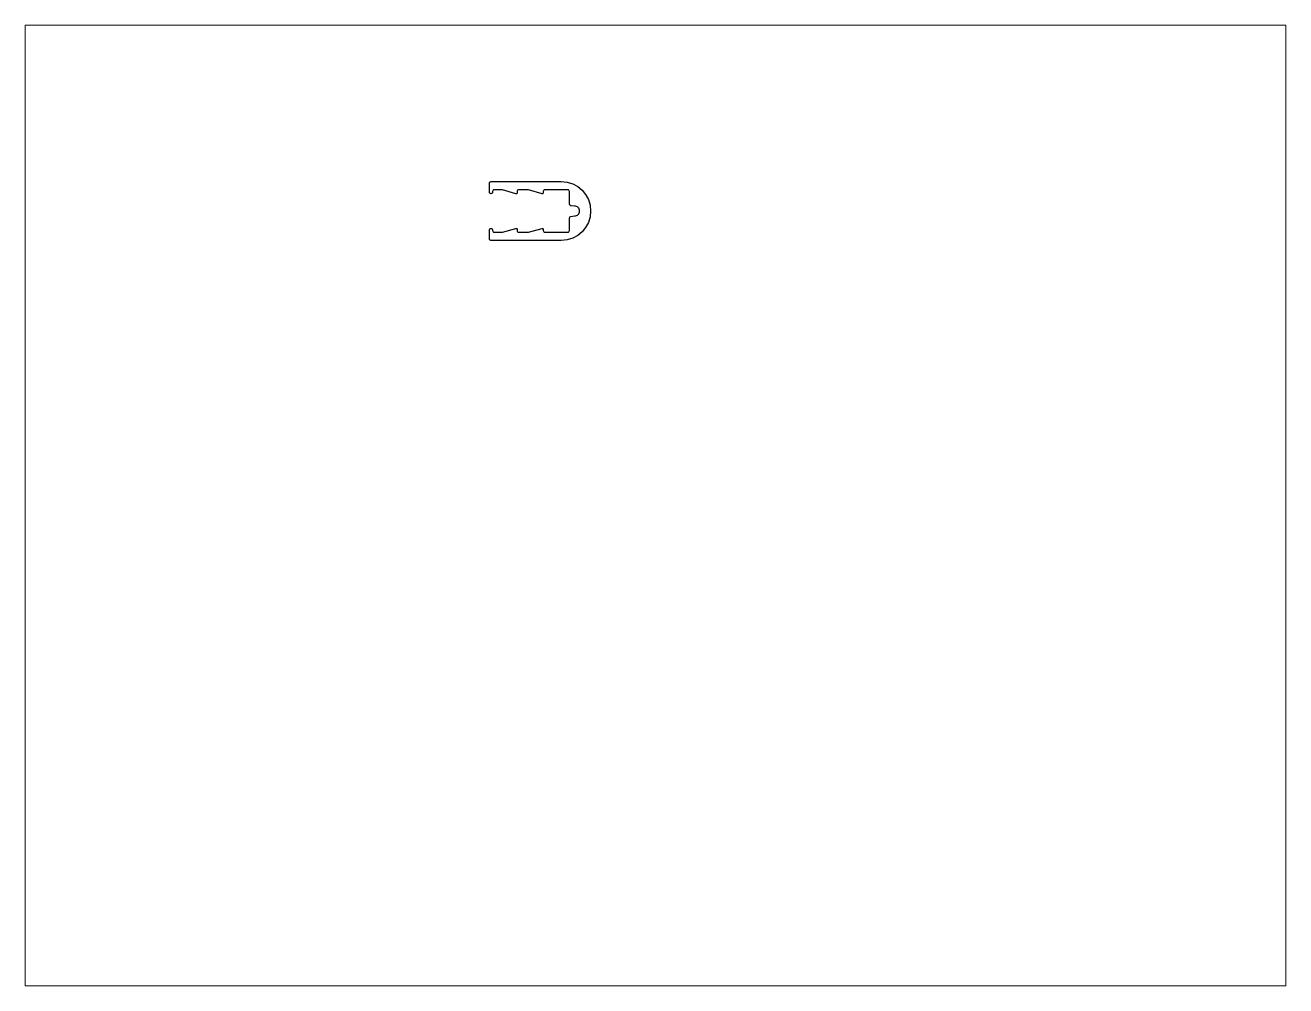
# Paper-space layout 'Layout1' of a CAD drawing. Extents: x 27 to 240, y 20 to 183.
# The model-space entities are those that its viewports show. They can reach past a viewport. Long polylines and large blocks are cut down to what shows.
import ezdxf

# ---------------------------------------------------------------- set-up
doc = ezdxf.new("R2010")
doc.units = 0
doc.header["$LTSCALE"] = 15
doc.layers.get('0').update_dxf_attribs({"linetype": 'CONTINUOUS'})
doc.layers.add('ANA', color=220, linetype='CONTINUOUS')

msp = doc.modelspace()

# ---------------------------------------------------------------- linework, layer by layer
at = {"layer": 'ANA', "color": 0}
msp.add_lwpolyline([(165.77, 218.89, 0.414214), (167.27, 220.39, 0.414214), (165.77, 221.89), (164.61, 222.03, -0.378242), (164.17, 222.53), (164.17, 226.39, 0.414214), (163.67, 226.89), (156.67, 226.89, 0.414214), (156.17, 226.39), (156.17, 225.99, -0.479811), (155.81, 225.7), (151.67, 226.89), (148.67, 226.89, 0.414214), (148.17, 226.39), (148.17, 225.99, -0.479811), (147.81, 225.7), (143.67, 226.89), (141.17, 226.89, 0.414214), (140.67, 226.39), (140.67, 226.19, -0.414214), (140.17, 225.69), (140.17, 225.69, -0.414214), (139.67, 226.19), (139.67, 228.89, -0.414214), (140.17, 229.39), (161.67, 229.39, -1), (161.67, 211.39), (140.17, 211.39, -0.414214), (139.67, 211.89), (139.67, 214.58, -0.414214), (140.17, 215.08), (140.17, 215.08, -0.414214), (140.67, 214.58), (140.67, 214.39, 0.414214), (141.17, 213.89), (143.67, 213.89), (147.81, 215.08, -0.479811), (148.17, 214.78), (148.17, 214.39, 0.414214), (148.67, 213.89), (151.67, 213.89), (155.81, 215.08, -0.479811), (156.17, 214.78), (156.17, 214.39, 0.414214), (156.67, 213.89), (163.67, 213.89, 0.414214), (164.17, 214.39), (164.17, 218.25, -0.378242), (164.61, 218.74)], format="xyb", close=True, dxfattribs=at)

psp = doc.layouts.get("Layout1")

# ---------------------------------------------------------------- viewports
at = {"layer": '0', "color": 0, "linetype": 'BYBLOCK', "ltscale": 0.05}
psp.add_viewport(center=(133.35, 101.6), size=(213.36, 162.56), view_center_point=(190.51, 130.3), view_height=293.8955, dxfattribs=at)

doc.saveas('drawing.dxf')
